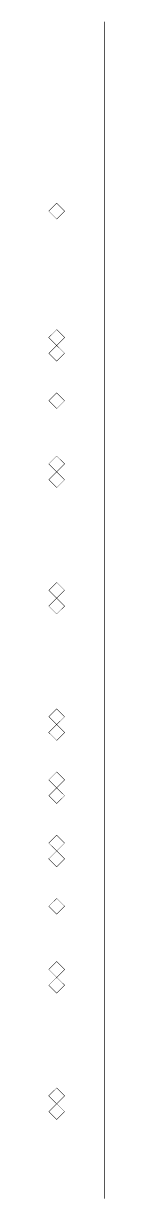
# Model space of a CAD drawing. Header units: metres. Extents: x 0 to 4919, y -4919 to 0.
# Drawn here: x 4851 to 4919, y -2854 to -1427 of the extents above; entities that cross this region are included whole.
import ezdxf

# ---------------------------------------------------------------- set-up
doc = ezdxf.new("R2010")
doc.units = ezdxf.units.M
doc.layers.add('substrate', color=5, linetype='Continuous')

msp = doc.modelspace()

# ---------------------------------------------------------------- linework, layer by layer
at = {"layer": 'substrate', "const_width": 0.5}
msp.add_lwpolyline([(4918.375, -2858.625), (4918.375, -2849), (4918.375, -2839.375), (4918.375, -2829.75), (4918.375, -2820.125), (4918.375, -2810.5), (4918.375, -2800.875), (4918.375, -2791.25), (4918.375, -2781.625), (4918.375, -2772), (4918.375, -2762.375), (4918.375, -2752.75), (4918.375, -2743.125), (4918.375, -2733.5), (4918.375, -2723.875), (4918.375, -2714.25), (4918.375, -2704.625), (4918.375, -2695), (4918.375, -2685.375), (4918.375, -2675.75), (4918.375, -2666.125), (4918.375, -2656.5), (4918.375, -2646.875), (4918.375, -2637.25), (4918.375, -2627.625), (4918.375, -2618), (4918.375, -2608.375), (4918.375, -2598.75), (4918.375, -2589.125), (4918.375, -2579.5), (4918.375, -2569.875), (4918.375, -2560.25), (4918.375, -2550.625), (4918.375, -2541), (4918.375, -2531.375), (4918.375, -2521.75), (4918.375, -2512.125), (4918.375, -2502.5), (4918.375, -2492.875), (4918.375, -2483.25), (4918.375, -2473.625), (4918.375, -2464), (4918.375, -2454.375), (4918.375, -2444.75), (4918.375, -2435.125), (4918.375, -2425.5), (4918.375, -2415.875), (4918.375, -2406.25), (4918.375, -2396.625), (4918.375, -2387), (4918.375, -2377.375), (4918.375, -2367.75), (4918.375, -2358.125), (4918.375, -2348.5), (4918.375, -2338.875), (4918.375, -2329.25), (4918.375, -2319.625), (4918.375, -2310), (4918.375, -2300.375), (4918.375, -2290.75), (4918.375, -2281.125), (4918.375, -2271.5), (4918.375, -2261.875), (4918.375, -2252.25), (4918.375, -2242.625), (4918.375, -2233), (4918.375, -2223.375), (4918.375, -2213.75), (4918.375, -2204.125), (4918.375, -2194.5), (4918.375, -2184.875), (4918.375, -2175.25), (4918.375, -2165.625), (4918.375, -2156), (4918.375, -2146.375), (4918.375, -2136.75), (4918.375, -2127.125), (4918.375, -2117.5), (4918.375, -2107.875), (4918.375, -2098.25), (4918.375, -2088.625), (4918.375, -2079), (4918.375, -2069.375), (4918.375, -2059.75), (4918.375, -2050.125), (4918.375, -2040.5), (4918.375, -2030.875), (4918.375, -2021.25), (4918.375, -2011.625), (4918.375, -2002), (4918.375, -1992.375), (4918.375, -1982.75), (4918.375, -1973.125), (4918.375, -1963.5), (4918.375, -1953.875), (4918.375, -1944.25), (4918.375, -1934.625), (4918.375, -1925), (4918.375, -1915.375), (4918.375, -1905.75), (4918.375, -1896.125), (4918.375, -1886.5), (4918.375, -1876.875), (4918.375, -1867.25), (4918.375, -1857.625), (4918.375, -1848), (4918.375, -1838.375), (4918.375, -1828.75), (4918.375, -1819.125), (4918.375, -1809.5), (4918.375, -1799.875), (4918.375, -1790.25), (4918.375, -1780.625), (4918.375, -1771), (4918.375, -1761.375), (4918.375, -1751.75), (4918.375, -1742.125), (4918.375, -1732.5), (4918.375, -1722.875), (4918.375, -1713.25), (4918.375, -1703.625), (4918.375, -1694), (4918.375, -1684.375), (4918.375, -1674.75), (4918.375, -1665.125), (4918.375, -1655.5), (4918.375, -1645.875), (4918.375, -1636.25), (4918.375, -1626.625), (4918.375, -1617), (4918.375, -1607.375), (4918.375, -1597.75), (4918.375, -1588.125), (4918.375, -1578.5), (4918.375, -1568.875), (4918.375, -1559.25), (4918.375, -1549.625), (4918.375, -1540), (4918.375, -1530.375), (4918.375, -1520.75), (4918.375, -1511.125), (4918.375, -1501.5), (4918.375, -1491.875), (4918.375, -1482.25), (4918.375, -1472.625), (4918.375, -1463), (4918.375, -1453.375), (4918.375, -1443.75), (4918.375, -1434.125), (4918.375, -1424.5)], dxfattribs=at)
for points in [[(4851, -1655.5), (4860.625, -1645.875), (4870.25, -1655.5), (4860.625, -1665.125)], [(4851, -1809.5), (4860.625, -1799.875), (4870.25, -1809.5), (4860.625, -1819.125)], [(4851, -1828.75), (4860.625, -1819.125), (4870.25, -1828.75), (4860.625, -1838.375)], [(4851, -1886.5), (4860.625, -1876.875), (4870.25, -1886.5), (4860.625, -1896.125)], [(4851, -1963.5), (4860.625, -1953.875), (4870.25, -1963.5), (4860.625, -1973.125)], [(4851, -1982.75), (4860.625, -1973.125), (4870.25, -1982.75), (4860.625, -1992.375)], [(4851, -2117.5), (4860.625, -2107.875), (4870.25, -2117.5), (4860.625, -2127.125)], [(4851, -2136.75), (4860.625, -2127.125), (4870.25, -2136.75), (4860.625, -2146.375)], [(4851, -2271.5), (4860.625, -2261.875), (4870.25, -2271.5), (4860.625, -2281.125)], [(4851, -2290.75), (4860.625, -2281.125), (4870.25, -2290.75), (4860.625, -2300.375)], [(4851, -2348.5), (4860.625, -2338.875), (4870.25, -2348.5), (4860.625, -2358.125)], [(4851, -2367.75), (4860.625, -2358.125), (4870.25, -2367.75), (4860.625, -2377.375)], [(4851, -2425.5), (4860.625, -2415.875), (4870.25, -2425.5), (4860.625, -2435.125)], [(4851, -2444.75), (4860.625, -2435.125), (4870.25, -2444.75), (4860.625, -2454.375)], [(4851, -2502.5), (4860.625, -2492.875), (4870.25, -2502.5), (4860.625, -2512.125)], [(4851, -2579.5), (4860.625, -2569.875), (4870.25, -2579.5), (4860.625, -2589.125)], [(4851, -2598.75), (4860.625, -2589.125), (4870.25, -2598.75), (4860.625, -2608.375)], [(4851, -2733.5), (4860.625, -2723.875), (4870.25, -2733.5), (4860.625, -2743.125)], [(4851, -2752.75), (4860.625, -2743.125), (4870.25, -2752.75), (4860.625, -2762.375)]]:
    msp.add_lwpolyline(points, close=True, dxfattribs=at)

doc.saveas('drawing.dxf')
